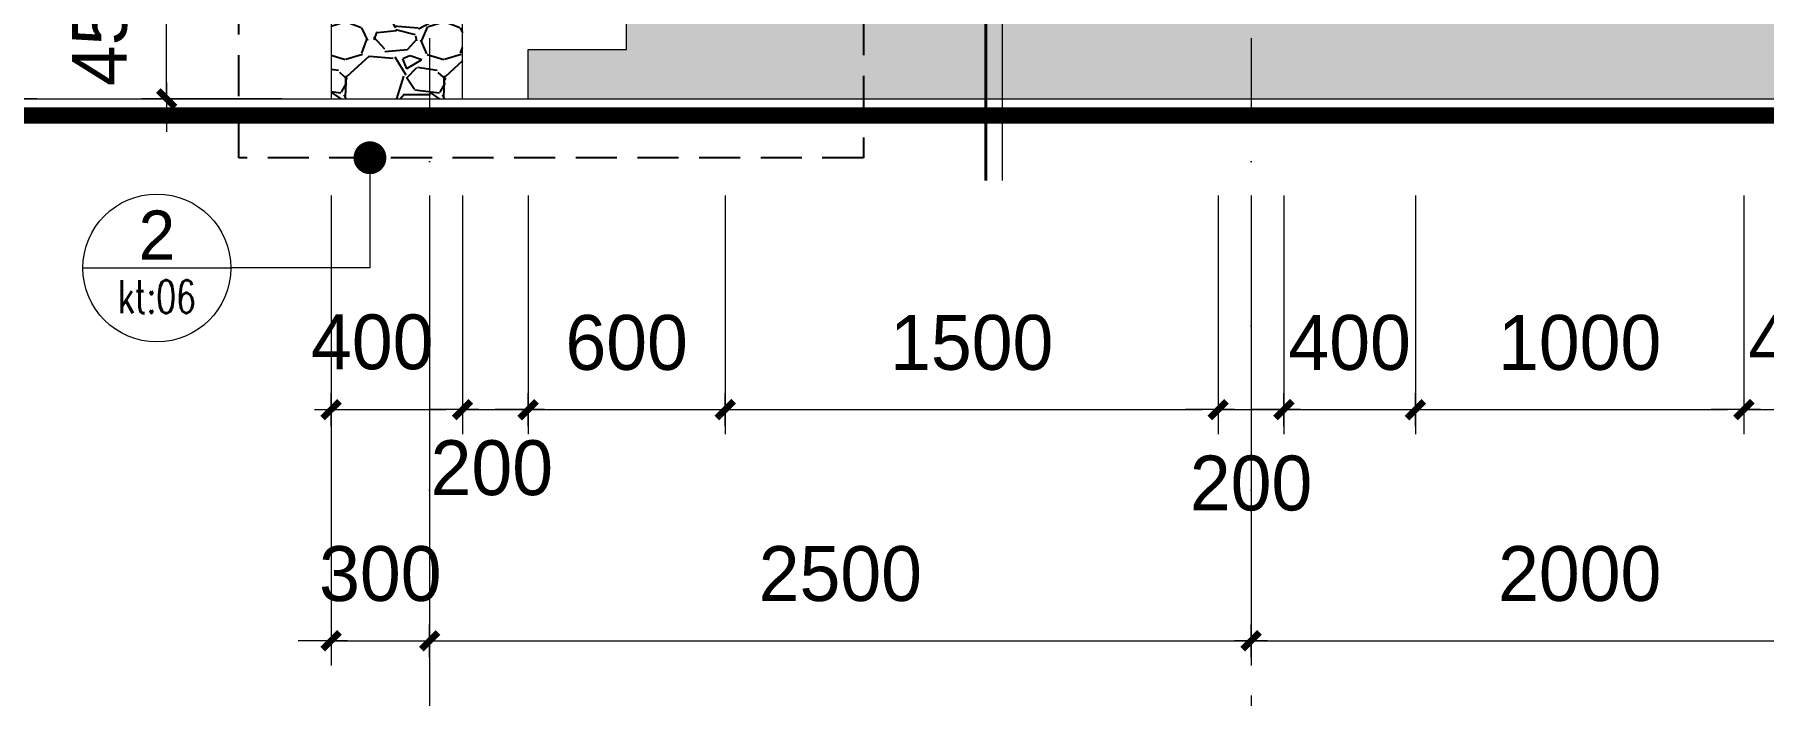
# Model space of a CAD drawing. Header units: millimetres. Extents: x 615730 to 2792744, y 139412 to 597571.
# Drawn here: x 801044 to 806305, y 288329 to 290341 of the extents above; entities that cross this region are included whole.
import ezdxf
from ezdxf.enums import TextEntityAlignment as Align

# ---------------------------------------------------------------- set-up
doc = ezdxf.new("R2010")
doc.units = ezdxf.units.MM
doc.header["$MEASUREMENT"] = 0
doc.header["$PDMODE"] = 34
doc.linetypes.add('DASHDOT', pattern=[1, 0.5, -0.25, 0, -0.25])
doc.linetypes.add('HIDDEN2', pattern=[0.1875, 0.125, -0.0625])
doc.layers.get('0').update_dxf_attribs({"lineweight": 5})
for name, color, linetype, lineweight in [('5-020', 5, 'Continuous', 15), ('CAT', 11, 'Continuous', 40), ('KT', 148, 'Continuous', 18), ('thay', 7, 'Continuous', 15), ('TIM TRUC', 149, 'DASHDOT', 9), ('VLIEU', 250, 'Continuous', 9)]:
    doc.layers.add(name, color=color, linetype=linetype, lineweight=lineweight)
for name, color, linetype in [('H', 252, 'Continuous'), ('TEXT', 2, 'Continuous'), ('thaydam', 42, 'Continuous')]:
    doc.layers.add(name, color=color, linetype=linetype)
doc.styles.add('DIM', font='txt.shx', dxfattribs={"height": 120})
doc.styles.add('Ghi chu', font='')
doc.styles.add('VNI-AVO', font='vni-roms.shx')
doc.styles.get('Ghi chu').set_extended_font_data('.VnAvantH')
doc.dimstyles.new('1-50b', dxfattribs={"dimtxt": 167, "dimasz": 50, "dimexe": 75, "dimexo": 150, "dimgap": 120, "dimtad": 1, "dimdec": 0, "dimzin": 12, "dimtxsty": 'VNI-AVO', "dimblk": ']', "dimcen": 0, "dimdle": 50, "dimclrd": 252, "dimclre": 252, "dimclrt": 2, "dimadec": 0, "dimazin": 0, "dimtfac": 1, "dimtdec": 0, "dimtix": 1, "dimtmove": 2, "dimatfit": 0, "dimldrblk": 'OPEN90', "dimfxl": 1, "dimlwd": -1, "dimlwe": -1, "dimarcsym": 0})
doc.dimstyles.new('XuanThuong', dxfattribs={"dimscale": 0, "dimtxt": 210, "dimasz": 100, "dimexe": 75, "dimexo": 0, "dimgap": 60, "dimtad": 1, "dimdec": 0, "dimtxsty": 'DIM', "dimblk1": 'ARCHTICK', "dimblk2": 'ARCHTICK', "dimsah": 1, "dimcen": 250, "dimdle": 100, "dimclrd": 256, "dimclre": 256, "dimclrt": 2, "dimadec": 0, "dimazin": 0, "dimtfac": 1, "dimtdec": 0, "dimtix": 1, "dimtmove": 2, "dimatfit": 3, "dimldrblk": 'DOT', "dimfxl": 1, "dimlwd": -1, "dimlwe": -1, "dimarcsym": 0})

# ---------------------------------------------------------------- blocks, each defined once
blk = doc.blocks.new(']')
for p, q in [((1, 0), (-1, 0)), ((0, 1), (0, -1))]:
    blk.add_line(p, q)
at = {"color": 9, "const_width": 0.4}
blk.add_lwpolyline([(-0.51, -0.51), (0.51, 0.51)], dxfattribs=at)
blk = doc.blocks.new('*D429')
at = {"layer": 'DEFPOINTS', "color": 0, "ltscale": 10, "transparency": 16777216}
for p in [(801946.3, 290000.4), (802346.3, 290000.4), (802346.3, 289199)]:
    blk.add_point(p, dxfattribs=at)
at = {"layer": 'KT', "color": 252, "ltscale": 10, "transparency": 16777216}
for p, q in [((801946.3, 289850.4), (801946.3, 289124)), ((802346.3, 289850.4), (802346.3, 289124)), ((801996.3, 289199), (802296.3, 289199))]:
    blk.add_line(p, q, dxfattribs=at)
at = {"layer": 'KT', "color": 252, "ltscale": 10, "transparency": 16777216, "xscale": 50, "yscale": 50, "zscale": 50, "rotation": 180}
blk.add_blockref(']', (801946.3, 289199), dxfattribs=at)
at = {"layer": 'KT', "color": 252, "ltscale": 10, "transparency": 16777216, "xscale": 50, "yscale": 50, "zscale": 50}
blk.add_blockref(']', (802346.3, 289199), dxfattribs=at)
at = {"layer": 'KT', "color": 2, "ltscale": 10, "transparency": 16777216, "insert": (802071.8, 289404.2), "char_height": 167, "attachment_point": 5, "style": 'VNI-AVO'}
blk.add_mtext('400', dxfattribs=at)
blk = doc.blocks.new('_Open90')
at = {"color": 0, "linetype": 'ByBlock', "lineweight": -2}
for p, q in [((0, 0), (-1, 0)), ((-0.5, 0.5), (0, 0)), ((0, 0), (-0.5, -0.5))]:
    blk.add_line(p, q, dxfattribs=at)
blk = doc.blocks.new('*D430')
at = {"layer": 'DEFPOINTS', "color": 0, "ltscale": 10, "transparency": 16777216}
for p in [(802346.3, 290000.4), (802545.8, 290000.4), (802545.8, 289199)]:
    blk.add_point(p, dxfattribs=at)
at = {"layer": 'KT', "color": 252, "ltscale": 10, "transparency": 16777216}
for p, q in [((802346.3, 289850.4), (802346.3, 289124)), ((802545.8, 289850.4), (802545.8, 289124)), ((802296.3, 289199), (802246.3, 289199)), ((802346.3, 289199), (802545.8, 289199)), ((802595.8, 289199), (802645.8, 289199))]:
    blk.add_line(p, q, dxfattribs=at)
at = {"layer": 'KT', "color": 252, "ltscale": 10, "transparency": 16777216, "xscale": 50, "yscale": 50, "zscale": 50}
blk.add_blockref(']', (802346.3, 289199), dxfattribs=at)
at = {"layer": 'KT', "color": 252, "ltscale": 10, "transparency": 16777216, "xscale": 50, "yscale": 50, "zscale": 50, "rotation": 180}
blk.add_blockref(']', (802545.8, 289199), dxfattribs=at)
at = {"layer": 'KT', "color": 2, "ltscale": 10, "transparency": 16777216, "insert": (802435.6, 289021.1), "char_height": 167, "attachment_point": 5, "style": 'VNI-AVO'}
blk.add_mtext('200', dxfattribs=at)
blk = doc.blocks.new('*D431')
at = {"layer": 'DEFPOINTS', "color": 0, "ltscale": 10, "transparency": 16777216}
for p in [(802545.8, 290000.4), (803145.8, 290000.4), (803145.8, 289199)]:
    blk.add_point(p, dxfattribs=at)
at = {"layer": 'KT', "color": 252, "ltscale": 10, "transparency": 16777216}
for p, q in [((802545.8, 289850.4), (802545.8, 289124)), ((803145.8, 289850.4), (803145.8, 289124)), ((802495.8, 289199), (802445.8, 289199)), ((802545.8, 289199), (803145.8, 289199)), ((803195.8, 289199), (803245.8, 289199))]:
    blk.add_line(p, q, dxfattribs=at)
at = {"layer": 'KT', "color": 252, "ltscale": 10, "transparency": 16777216, "xscale": 50, "yscale": 50, "zscale": 50}
blk.add_blockref(']', (802545.8, 289199), dxfattribs=at)
at = {"layer": 'KT', "color": 252, "ltscale": 10, "transparency": 16777216, "xscale": 50, "yscale": 50, "zscale": 50, "rotation": 180}
blk.add_blockref(']', (803145.8, 289199), dxfattribs=at)
at = {"layer": 'KT', "color": 2, "ltscale": 10, "transparency": 16777216, "insert": (802845.8, 289402.5), "char_height": 167, "attachment_point": 5, "style": 'VNI-AVO'}
blk.add_mtext('600', dxfattribs=at)
blk = doc.blocks.new('*D432')
at = {"layer": 'DEFPOINTS', "color": 0, "ltscale": 10, "transparency": 16777216}
for p in [(803145.8, 290000.4), (804645.8, 290000.4), (804645.8, 289199)]:
    blk.add_point(p, dxfattribs=at)
at = {"layer": 'KT', "color": 252, "ltscale": 10, "transparency": 16777216}
for p, q in [((803145.8, 289850.4), (803145.8, 289124)), ((804645.8, 289850.4), (804645.8, 289124)), ((803195.8, 289199), (804595.8, 289199))]:
    blk.add_line(p, q, dxfattribs=at)
at = {"layer": 'KT', "color": 252, "ltscale": 10, "transparency": 16777216, "xscale": 50, "yscale": 50, "zscale": 50, "rotation": 180}
blk.add_blockref(']', (803145.8, 289199), dxfattribs=at)
at = {"layer": 'KT', "color": 252, "ltscale": 10, "transparency": 16777216, "xscale": 50, "yscale": 50, "zscale": 50}
blk.add_blockref(']', (804645.8, 289199), dxfattribs=at)
at = {"layer": 'KT', "color": 2, "ltscale": 10, "transparency": 16777216, "insert": (803895.8, 289402.5), "char_height": 167, "attachment_point": 5, "style": 'VNI-AVO'}
blk.add_mtext('1500', dxfattribs=at)
blk = doc.blocks.new('*D433')
at = {"layer": 'DEFPOINTS', "color": 0, "ltscale": 10, "transparency": 16777216}
for p in [(804645.8, 290000.4), (804845.8, 290000.4), (804845.8, 289199)]:
    blk.add_point(p, dxfattribs=at)
at = {"layer": 'KT', "color": 252, "ltscale": 10, "transparency": 16777216}
for p, q in [((804645.8, 289850.4), (804645.8, 289124)), ((804845.8, 289850.4), (804845.8, 289124)), ((804595.8, 289199), (804545.8, 289199)), ((804645.8, 289199), (804845.8, 289199)), ((804895.8, 289199), (804945.8, 289199))]:
    blk.add_line(p, q, dxfattribs=at)
at = {"layer": 'KT', "color": 252, "ltscale": 10, "transparency": 16777216, "xscale": 50, "yscale": 50, "zscale": 50}
blk.add_blockref(']', (804645.8, 289199), dxfattribs=at)
at = {"layer": 'KT', "color": 252, "ltscale": 10, "transparency": 16777216, "xscale": 50, "yscale": 50, "zscale": 50, "rotation": 180}
blk.add_blockref(']', (804845.8, 289199), dxfattribs=at)
at = {"layer": 'KT', "color": 2, "ltscale": 10, "transparency": 16777216, "insert": (804745.8, 288974.5), "char_height": 167, "attachment_point": 5, "style": 'VNI-AVO'}
blk.add_mtext('200', dxfattribs=at)
blk = doc.blocks.new('*D434')
at = {"layer": 'DEFPOINTS', "color": 0, "ltscale": 10, "transparency": 16777216}
for p in [(804845.8, 290000.4), (805245.8, 290000.4), (805245.8, 289199)]:
    blk.add_point(p, dxfattribs=at)
at = {"layer": 'KT', "color": 252, "ltscale": 10, "transparency": 16777216}
for p, q in [((804845.8, 289850.4), (804845.8, 289124)), ((805245.8, 289850.4), (805245.8, 289124)), ((804795.8, 289199), (804745.8, 289199)), ((804845.8, 289199), (805245.8, 289199)), ((805295.8, 289199), (805345.8, 289199))]:
    blk.add_line(p, q, dxfattribs=at)
at = {"layer": 'KT', "color": 252, "ltscale": 10, "transparency": 16777216, "xscale": 50, "yscale": 50, "zscale": 50}
blk.add_blockref(']', (804845.8, 289199), dxfattribs=at)
at = {"layer": 'KT', "color": 252, "ltscale": 10, "transparency": 16777216, "xscale": 50, "yscale": 50, "zscale": 50, "rotation": 180}
blk.add_blockref(']', (805245.8, 289199), dxfattribs=at)
at = {"layer": 'KT', "color": 2, "ltscale": 10, "transparency": 16777216, "insert": (805045.8, 289402.5), "char_height": 167, "attachment_point": 5, "style": 'VNI-AVO'}
blk.add_mtext('400', dxfattribs=at)
blk = doc.blocks.new('*D435')
at = {"layer": 'DEFPOINTS', "color": 0, "ltscale": 10, "transparency": 16777216}
for p in [(805245.8, 290000.4), (806245.6, 290000.4), (806245.6, 289199)]:
    blk.add_point(p, dxfattribs=at)
at = {"layer": 'KT', "color": 252, "ltscale": 10, "transparency": 16777216}
for p, q in [((805245.8, 289850.4), (805245.8, 289124)), ((806245.6, 289850.4), (806245.6, 289124)), ((805295.8, 289199), (806195.6, 289199))]:
    blk.add_line(p, q, dxfattribs=at)
at = {"layer": 'KT', "color": 252, "ltscale": 10, "transparency": 16777216, "xscale": 50, "yscale": 50, "zscale": 50, "rotation": 180}
blk.add_blockref(']', (805245.8, 289199), dxfattribs=at)
at = {"layer": 'KT', "color": 252, "ltscale": 10, "transparency": 16777216, "xscale": 50, "yscale": 50, "zscale": 50}
blk.add_blockref(']', (806245.6, 289199), dxfattribs=at)
at = {"layer": 'KT', "color": 2, "ltscale": 10, "transparency": 16777216, "insert": (805745.7, 289402.5), "char_height": 167, "attachment_point": 5, "style": 'VNI-AVO'}
blk.add_mtext('1000', dxfattribs=at)
blk = doc.blocks.new('*D436')
at = {"layer": 'DEFPOINTS', "color": 0, "ltscale": 10, "transparency": 16777216}
for p in [(806245.6, 290000.4), (806645.5, 290000.4), (806645.5, 289199)]:
    blk.add_point(p, dxfattribs=at)
at = {"layer": 'KT', "color": 252, "ltscale": 10, "transparency": 16777216}
for p, q in [((806245.6, 289850.4), (806245.6, 289124)), ((806645.5, 289850.4), (806645.5, 289124)), ((806195.6, 289199), (806145.6, 289199)), ((806245.6, 289199), (806645.5, 289199)), ((806695.5, 289199), (806745.5, 289199))]:
    blk.add_line(p, q, dxfattribs=at)
at = {"layer": 'KT', "color": 252, "ltscale": 10, "transparency": 16777216, "xscale": 50, "yscale": 50, "zscale": 50}
blk.add_blockref(']', (806245.6, 289199), dxfattribs=at)
at = {"layer": 'KT', "color": 252, "ltscale": 10, "transparency": 16777216, "xscale": 50, "yscale": 50, "zscale": 50, "rotation": 180}
blk.add_blockref(']', (806645.5, 289199), dxfattribs=at)
at = {"layer": 'KT', "color": 2, "ltscale": 10, "transparency": 16777216, "insert": (806445.5, 289402.5), "char_height": 167, "attachment_point": 5, "style": 'VNI-AVO'}
blk.add_mtext('400', dxfattribs=at)
blk = doc.blocks.new('*D455')
at = {"layer": 'DEFPOINTS', "color": 0, "ltscale": 10, "transparency": 16777216}
for p in [(802246.3, 290000.4), (804745.8, 290000.4), (804745.8, 288495.4)]:
    blk.add_point(p, dxfattribs=at)
at = {"layer": 'KT', "color": 252, "ltscale": 10, "transparency": 16777216}
for p, q in [((802246.3, 289850.4), (802246.3, 288420.4)), ((804745.8, 289850.4), (804745.8, 288420.4)), ((802296.3, 288495.4), (804695.8, 288495.4))]:
    blk.add_line(p, q, dxfattribs=at)
at = {"layer": 'KT', "color": 252, "ltscale": 10, "transparency": 16777216, "xscale": 50, "yscale": 50, "zscale": 50, "rotation": 180}
blk.add_blockref(']', (802246.3, 288495.4), dxfattribs=at)
at = {"layer": 'KT', "color": 252, "ltscale": 10, "transparency": 16777216, "xscale": 50, "yscale": 50, "zscale": 50}
blk.add_blockref(']', (804745.8, 288495.4), dxfattribs=at)
at = {"layer": 'KT', "color": 2, "ltscale": 10, "transparency": 16777216, "insert": (803496, 288698.9), "char_height": 167, "attachment_point": 5, "style": 'VNI-AVO'}
blk.add_mtext('2500', dxfattribs=at)
blk = doc.blocks.new('*D456')
at = {"layer": 'DEFPOINTS', "color": 0, "ltscale": 10, "transparency": 16777216}
for p in [(804745.8, 290000.4), (806745.8, 290000.4), (806745.8, 288495.4)]:
    blk.add_point(p, dxfattribs=at)
at = {"layer": 'KT', "color": 252, "ltscale": 10, "transparency": 16777216}
for p, q in [((804745.8, 289850.4), (804745.8, 288420.4)), ((806745.8, 289850.4), (806745.8, 288420.4)), ((804795.8, 288495.4), (806695.8, 288495.4))]:
    blk.add_line(p, q, dxfattribs=at)
at = {"layer": 'KT', "color": 252, "ltscale": 10, "transparency": 16777216, "xscale": 50, "yscale": 50, "zscale": 50, "rotation": 180}
blk.add_blockref(']', (804745.8, 288495.4), dxfattribs=at)
at = {"layer": 'KT', "color": 252, "ltscale": 10, "transparency": 16777216, "xscale": 50, "yscale": 50, "zscale": 50}
blk.add_blockref(']', (806745.8, 288495.4), dxfattribs=at)
at = {"layer": 'KT', "color": 2, "ltscale": 10, "transparency": 16777216, "insert": (805745.8, 288698.9), "char_height": 167, "attachment_point": 5, "style": 'VNI-AVO'}
blk.add_mtext('2000', dxfattribs=at)
blk = doc.blocks.new('*D464')
at = {"layer": 'DEFPOINTS', "color": 0, "ltscale": 10, "transparency": 16777216}
for p in [(801946.3, 290000.4), (802246.3, 290000.4), (802246.3, 288495.4)]:
    blk.add_point(p, dxfattribs=at)
at = {"layer": 'KT', "color": 252, "ltscale": 10, "transparency": 16777216}
for p, q in [((801946.3, 289850.4), (801946.3, 288420.4)), ((802246.3, 289850.4), (802246.3, 288420.4)), ((801896.3, 288495.4), (801846.3, 288495.4)), ((801946.3, 288495.4), (802246.3, 288495.4)), ((802296.3, 288495.4), (802346.3, 288495.4))]:
    blk.add_line(p, q, dxfattribs=at)
at = {"layer": 'KT', "color": 252, "ltscale": 10, "transparency": 16777216, "xscale": 50, "yscale": 50, "zscale": 50}
blk.add_blockref(']', (801946.3, 288495.4), dxfattribs=at)
at = {"layer": 'KT', "color": 252, "ltscale": 10, "transparency": 16777216, "xscale": 50, "yscale": 50, "zscale": 50, "rotation": 180}
blk.add_blockref(']', (802246.3, 288495.4), dxfattribs=at)
at = {"layer": 'KT', "color": 2, "ltscale": 10, "transparency": 16777216, "insert": (802096.3, 288698.9), "char_height": 167, "attachment_point": 5, "style": 'VNI-AVO'}
blk.add_mtext('300', dxfattribs=at)
blk = doc.blocks.new('*D465')
at = {"layer": 'DEFPOINTS', "color": 0, "ltscale": 10, "transparency": 16777216}
for p in [(802246.3, 290000.4), (822845.6, 290000.4), (822845.6, 287753.8)]:
    blk.add_point(p, dxfattribs=at)
at = {"layer": 'KT', "color": 252, "ltscale": 10, "transparency": 16777216}
for p, q in [((802246.3, 289850.4), (802246.3, 287678.8)), ((822845.6, 289850.4), (822845.6, 287678.8)), ((802296.3, 287753.8), (822795.6, 287753.8))]:
    blk.add_line(p, q, dxfattribs=at)
at = {"layer": 'KT', "color": 252, "ltscale": 10, "transparency": 16777216, "xscale": 50, "yscale": 50, "zscale": 50, "rotation": 180}
blk.add_blockref(']', (802246.3, 287753.8), dxfattribs=at)
at = {"layer": 'KT', "color": 252, "ltscale": 10, "transparency": 16777216, "xscale": 50, "yscale": 50, "zscale": 50}
blk.add_blockref(']', (822845.6, 287753.8), dxfattribs=at)
at = {"layer": 'KT', "color": 2, "ltscale": 10, "transparency": 16777216, "insert": (812545.9, 287957.3), "char_height": 167, "attachment_point": 5, "style": 'VNI-AVO'}
blk.add_mtext('20599', dxfattribs=at)
blk = doc.blocks.new('*D469')
at = {"layer": 'DEFPOINTS', "color": 0, "ltscale": 10, "transparency": 16777216}
for p in [(800321.8, 290745), (801201.5, 290745), (801201.5, 290145)]:
    blk.add_point(p, dxfattribs=at)
at = {"layer": 'KT', "color": 252, "ltscale": 10, "transparency": 16777216}
for p, q in [((800321.8, 290795), (800321.8, 290845)), ((801051.5, 290745), (800246.8, 290745)), ((800321.8, 290145), (800321.8, 290745)), ((801051.5, 290145), (800246.8, 290145)), ((800321.8, 290095), (800321.8, 290045))]:
    blk.add_line(p, q, dxfattribs=at)
at = {"layer": 'KT', "color": 252, "ltscale": 10, "transparency": 16777216, "xscale": 50, "yscale": 50, "zscale": 50}
for p, rotation in [((800321.8, 290745), 270), ((800321.8, 290145), 90)]:
    blk.add_blockref(']', p, dxfattribs=dict(at, rotation=rotation))
at = {"layer": 'KT', "color": 2, "ltscale": 10, "transparency": 16777216, "insert": (800118.3, 290445), "char_height": 167, "attachment_point": 5, "rotation": 90, "style": 'VNI-AVO'}
blk.add_mtext('600', dxfattribs=at)
blk = doc.blocks.new('*D474')
at = {"layer": 'DEFPOINTS', "color": 0, "ltscale": 10, "transparency": 16777216}
for p in [(801446, 290595), (801946.3, 290595), (801946.3, 290145)]:
    blk.add_point(p, dxfattribs=at)
at = {"layer": 'KT', "color": 252, "ltscale": 10, "transparency": 16777216}
for p, q in [((801446, 290645), (801446, 290695)), ((801796.3, 290595), (801371, 290595)), ((801446, 290145), (801446, 290595)), ((801796.3, 290145), (801371, 290145)), ((801446, 290095), (801446, 290045))]:
    blk.add_line(p, q, dxfattribs=at)
at = {"layer": 'KT', "color": 252, "ltscale": 10, "transparency": 16777216, "xscale": 50, "yscale": 50, "zscale": 50}
for p, rotation in [((801446, 290595), 270), ((801446, 290145), 90)]:
    blk.add_blockref(']', p, dxfattribs=dict(at, rotation=rotation))
at = {"layer": 'KT', "color": 2, "ltscale": 10, "transparency": 16777216, "insert": (801242.5, 290370), "char_height": 167, "attachment_point": 5, "rotation": 90, "style": 'VNI-AVO'}
blk.add_mtext('450', dxfattribs=at)
blk = doc.blocks.new('Duong dan chua khai trien')
blk.add_line((0, 0), (900, 0))
blk.add_circle((450, 0), 450)
at = {"layer": 'TEXT', "style": 'Ghi chu'}
blk.add_attdef('A', text='', height=300, dxfattribs=at).set_placement((450, 50), align=Align.CENTER)
at = {"layer": 'TEXT', "style": 'DIM', "width": 0.75}
blk.add_attdef('KT-00', text='', height=200, dxfattribs=at).set_placement((450, -75), align=Align.TOP_CENTER)
blk = doc.blocks.new('_ARCHTICK')
at = {"color": 0, "linetype": 'ByBlock', "const_width": 0.15}
blk.add_lwpolyline([(-0.5, -0.5), (0.5, 0.5)], dxfattribs=at)
blk = doc.blocks.new('_DOT')
at = {"color": 0, "linetype": 'ByBlock'}
blk.add_line((-0.5, 0), (-1, 0), dxfattribs=at)
at = {"color": 0, "linetype": 'ByBlock', "const_width": 0.5}
blk.add_lwpolyline([(-0.25, 0, 1), (0.25, 0, 1)], format="xyb", close=True, dxfattribs=at)

msp = doc.modelspace()

# ---------------------------------------------------------------- hatches: boundary and pattern name
at = {"layer": 'H', "linetype": 'Continuous', "ltscale": 900}
h = msp.add_hatch(dxfattribs=at)
h.set_pattern_fill('GRAVEL', color=256, scale=1000, style=0)
h.set_pattern_definition([(228.0128, (135604.969, 2921.688), (-2399.99946965, -2700.0004025), [40.3608, -3995.7264]), (184.9697, (135577.969, 2891.688), (3600.00031546, 299.9973921), [69.2604, -6856.7775]), (132.5104, (135508.969, 2885.688), (2999.9972155, -3300.00260216), [48.8364, -4834.8096]), (267.2737, (135391.969, 2810.688), (299.99880532, 6000.0000885), [63.0714, -6244.0674]), (292.8337, (135388.969, 2747.688), (-1500.00297163, 3599.99892353), [61.8465, -6122.8119]), (357.2737, (135412.969, 2690.688), (-6000.0000885, 299.99880532), [63.0714, -6244.0674]), (37.6942, (135475.969, 2687.688), (-3900.00220369, -2999.99712155), [83.4087, -8257.4547]), (72.2553, (135541.969, 2738.688), (2100.00322881, 6599.99886937), [78.7464, -7795.8963]), (121.4296, (135565.969, 2813.688), (-2400.00247025, 3899.99851095), [63.285, -6265.2219]), (175.2364, (135532.969, 2867.688), (3300.0002839, -299.9974598), [72.2496, -3540.2289]), (222.3974, (135460.969, 2873.688), (-3600.00220532, -3299.9976246), [93.4344, -9250.0125]), (138.8141, (135688.97, 2807.688), (-2100.000884, 1799.999194), [31.8903, -3157.1532]), (171.4692, (135664.969, 2828.688), (3899.99948544, -600.002373), [60.6711, -6006.4533]), (225, (135604.97, 2837.69), (-3e-14, -300.00009), [42.4263, -381.8376]), (203.1986, (135583.97, 2873.688), (1499.9999192, 600.0003976), [22.8474, -2261.8845]), (291.8014, (135562.97, 2864.69), (-299.999973, 900.000082), [32.3109, -1583.2386]), (30.9638, (135574.97, 2834.69), (899.9994067, 600.000745), [52.4787, -1696.8069]), (161.5651, (135619.97, 2861.69), (600.00013, -299.999521), [37.9473, -910.7361]), (16.3895, (135388.969, 2864.688), (3000.00065952, 899.99781295), [53.16, -5262.8535]), (70.3462, (135439.969, 2879.688), (-1199.9985742, -3300.0006407), [44.5983, -4415.2224]), (293.1986, (135619.97, 2921.688), (-600.0003976, 1499.9999192), [45.6945, -2239.0374]), (343.6105, (135637.969, 2879.688), (-3000.00065952, 899.99781295), [53.16, -5262.8535]), (339.444, (135388.97, 2678.688), (-1500.0005534, 599.998799), [51.264, -2511.9372]), (294.7751, (135436.969, 2660.688), (-1499.9976568, 3300.00102655), [42.9534, -4252.3929]), (66.8014, (135622.97, 2621.688), (600.0003976, 1499.9999192), [45.6945, -2239.0374]), (17.354, (135640.969, 2663.688), (-3900.00060573, -1199.99835068), [50.2893, -4978.6272]), (69.444, (135475.97, 2621.688), (-599.998799, -1500.0005534), [25.632, -2537.5692]), (101.3099, (135604.97, 2621.69), (-299.9992896, 1200.0002257), [15.297, -1514.4087]), (165.9638, (135601.97, 2636.69), (900.000164, -299.999417), [61.8465, -1175.085]), (186.009, (135541.969, 2651.688), (2999.99992527, 299.99979524), [57.315, -5674.1769]), (303.6901, (135574.97, 2807.69), (-300.0004, 599.999867), [43.2666, -1038.3987]), (353.1572, (135598.969, 2771.688), (5099.99980964, -600.00239938), [75.5382, -7478.2689]), (60.9454, (135673.97, 2762.688), (-1200.0000082, -2100.0001154), [30.8868, -3057.8022]), (90, (135688.97, 2789.7), (-300, 300), [18, -282]), (120.2564, (135535.969, 2660.688), (1199.99846604, -2100.00073676), [41.6772, -4126.056]), (48.0128, (135514.969, 2696.688), (2399.99946965, 2700.0004025), [80.7216, -3955.3656]), (0, (135568.97, 2756.7), (300, 300), [78, -222]), (325.3048, (135646.969, 2756.688), (-2999.9982777, 2100.0025829), [47.4342, -4695.9822]), (254.0546, (135685.97, 2729.688), (-299.9999668, -1200.000038), [43.6806, -2140.3524]), (207.646, (135673.969, 2687.688), (-5699.99874215, -3000.00231395), [71.1195, -7040.8422]), (175.4261, (135610.969, 2654.688), (-3900.0001675, 299.99844035), [75.2397, -7448.7222])])
h.paths.add_polyline_path([(802346.3, 290595), (801946.3, 290595), (801946.3, 290145), (802346.3, 290145)])
at = {"layer": 'VLIEU', "ltscale": 10}
h = msp.add_hatch(dxfattribs=at)
h.set_pattern_fill('AR-CONC', color=256, scale=50, style=0)
h.set_pattern_definition([(50, (135388.97, 2621.7), (358.63009, -31.37607), [37.5, -412.5]), (355, (135388.97, 2621.7), (-69.37567, 376.09607), [30, -330]), (100.4514, (135418.85, 2619.07), (289.25469, 344.71977), [31.8701, -350.57106]), (46.1842, (135388.97, 2721.7), (533.62052, -82.7595), [56.25, -618.75]), (96.6356, (135433.44, 2714.8), (467.33135, 487.05894), [47.80514, -525.8565]), (351.1842, (135388.97, 2721.7), (467.33097, 487.0593), [45, -495]), (21, (135438.97, 2696.7), (298.45353, -201.30945), [37.5, -412.5]), (326, (135438.97, 2696.7), (121.65767, 362.57502), [30, -330]), (71.4514, (135463.84, 2679.9), (420.11131, 161.26525), [31.8701, -350.57106]), (37.5, (135388.97, 2621.69), (6.079928, 166.446927), [0, -326, 0, -335, 0, -331.25]), (7.5, (135388.97, 2621.69), (131.53477, 197.205856), [0, -191, 0, -318.5, 0, -126.25]), (327.5, (135277.47, 2621.69), (266.911218, -11.277436), [0, -125, 0, -390, 0, -517.5]), (317.5, (135227.47, 2621.69), (291.593085, 50.05249), [0, -162.5, 0, -259, 0, -367.5])])
h.paths.add_polyline_path([(802545.8, 290145), (802545.8, 290295), (802845.8, 290295), (802845.8, 290445), (803145.8, 290445), (803145.8, 290595), (810645.3, 290595), (810645.3, 290745), (822945.6, 290745), (822945.6, 290145)])

# ---------------------------------------------------------------- linework, layer by layer
at = {"layer": '5-020', "color": 1}
for p, q in [((802845.8, 290295), (802845.8, 290445)), ((802545.8, 290145), (802545.8, 290295)), ((802545.8, 290295), (802845.8, 290295)), ((799756.7, 290145), (823153.7, 290145))]:
    msp.add_line(p, q, dxfattribs=at)
at = {"layer": 'CAT'}
msp.add_line((803938.7, 289896.8), (803938.7, 291056.5), dxfattribs=at)
at = {"layer": 'thay'}
msp.add_line((803989, 289896.8), (803989, 291056.5), dxfattribs=at)
at = {"layer": 'thay', "elevation": 126.9}
msp.add_lwpolyline([(801946.3, 290595), (801946.3, 290145), (802346.3, 290145), (802346.3, 290595)], dxfattribs=at)
at = {"layer": 'thay', "ltscale": 10, "const_width": 50}
msp.add_lwpolyline([(799767.1, 290094.4), (823151.9, 290094.4)], dxfattribs=at)
at = {"layer": 'thaydam', "linetype": 'HIDDEN2', "ltscale": 1000}
msp.add_lwpolyline([(801666.1, 291152.6), (803566.1, 291152.6), (803566.1, 289965.8), (801666.1, 289965.8)], close=True, dxfattribs=at)
at = {"layer": 'TIM TRUC', "ltscale": 500}
for p, q in [((802246.3, 299831.5), (802246.3, 287548.1)), ((804745.8, 299831.5), (804745.8, 287548.1)), ((798742.1, 290145), (824133, 290145))]:
    msp.add_line(p, q, dxfattribs=at)
at = {"layer": 'VLIEU', "ltscale": 10}
msp.add_line((799756.7, 290145), (801709.2, 290145), dxfattribs=at)

# ---------------------------------------------------------------- block references
at = {"layer": 'thay'}
ref = msp.add_blockref('Duong dan chua khai trien', (801191.3, 289630.2), dxfattribs=dict(at, xscale=0.5, yscale=0.5, zscale=0.5))
ref.add_attrib('A', '2', dxfattribs={"layer": 'TEXT', "height": 150, "style": 'Ghi chu'}).set_placement((801416.3, 289655.2), align=Align.CENTER)
ref.add_attrib('KT-00', 'kt:06', dxfattribs={"layer": 'TEXT', "height": 100, "style": 'DIM', "width": 0.7}).set_placement((801416.3, 289592.7), align=Align.TOP_CENTER)

# ---------------------------------------------------------------- dimensions: what is measured, and where the dimension line sits
at = {"layer": 'KT', "ltscale": 10}
for base, p1, p2, picture, middle in [((800321.8, 290745), (801201.5, 290145), (801201.5, 290745), '*D469', (800118.3, 290445)), ((801446, 290595), (801946.3, 290145), (801946.3, 290595), '*D474', (801242.5, 290370))]:
    dim = msp.add_linear_dim(base=base, p1=p1, p2=p2, angle=90, dimstyle='1-50b', dxfattribs=at)
    dim.commit()
    dim.dimension.update_dxf_attribs({"geometry": picture, "text_midpoint": middle})
for base, p1, p2, picture, middle in [((802246.3, 288495.4), (801946.3, 290000.4), (802246.3, 290000.4), '*D464', (802096.3, 288698.9)), ((804745.8056, 288495.3906), (802246.2755, 290000.4072), (804745.8056, 290000.4072), '*D455', (803496.0405, 288698.8906)), ((822845.6, 287753.8), (802246.3, 290000.4), (822845.6, 290000.4), '*D465', (812545.9, 287957.3)), ((803145.8, 289199), (802545.8, 290000.4), (803145.8, 290000.4), '*D431', (802845.8, 289402.5)), ((804645.8, 289199), (803145.8, 290000.4), (804645.8, 290000.4), '*D432', (803895.8, 289402.5)), ((806745.8, 288495.4), (804745.8, 290000.4), (806745.8, 290000.4), '*D456', (805745.8, 288698.9)), ((805245.8, 289199), (804845.8, 290000.4), (805245.8, 290000.4), '*D434', (805045.8, 289402.5)), ((806245.6, 289199), (805245.8, 290000.4), (806245.6, 290000.4), '*D435', (805745.7, 289402.5)), ((806645.5, 289199), (806245.6, 290000.4), (806645.5, 290000.4), '*D436', (806445.5, 289402.5))]:
    dim = msp.add_linear_dim(base=base, p1=p1, p2=p2, dimstyle='1-50b', dxfattribs=at)
    dim.commit()
    dim.dimension.update_dxf_attribs({"geometry": picture, "text_midpoint": middle})
for base, p1, p2, picture, middle in [((802346.3, 289199), (801946.3, 290000.4), (802346.3, 290000.4), '*D429', (802071.8, 289404.2)), ((802545.8056, 289198.9519), (802346.2755, 290000.4072), (802545.8056, 290000.4072), '*D430', (802435.5998, 289021.0886)), ((804845.8, 289199), (804645.8, 290000.4), (804845.8, 290000.4), '*D433', (804745.8, 288974.5))]:
    dim = msp.add_linear_dim(base=base, p1=p1, p2=p2, dimstyle='1-50b', dxfattribs=at)
    dim.commit()
    dim.dimension.update_dxf_attribs({"geometry": picture, "text_midpoint": middle, "dimtype": 160})

# ---------------------------------------------------------------- leaders
at = {"layer": 'KT'}
msp.add_leader([(802064.7, 289965.8), (802064.7, 289630.2), (801641.3, 289630.2)], dimstyle='XuanThuong', override={"dimscale": 1, "dimtxt": 180}, dxfattribs=at)

doc.saveas('drawing.dxf')
